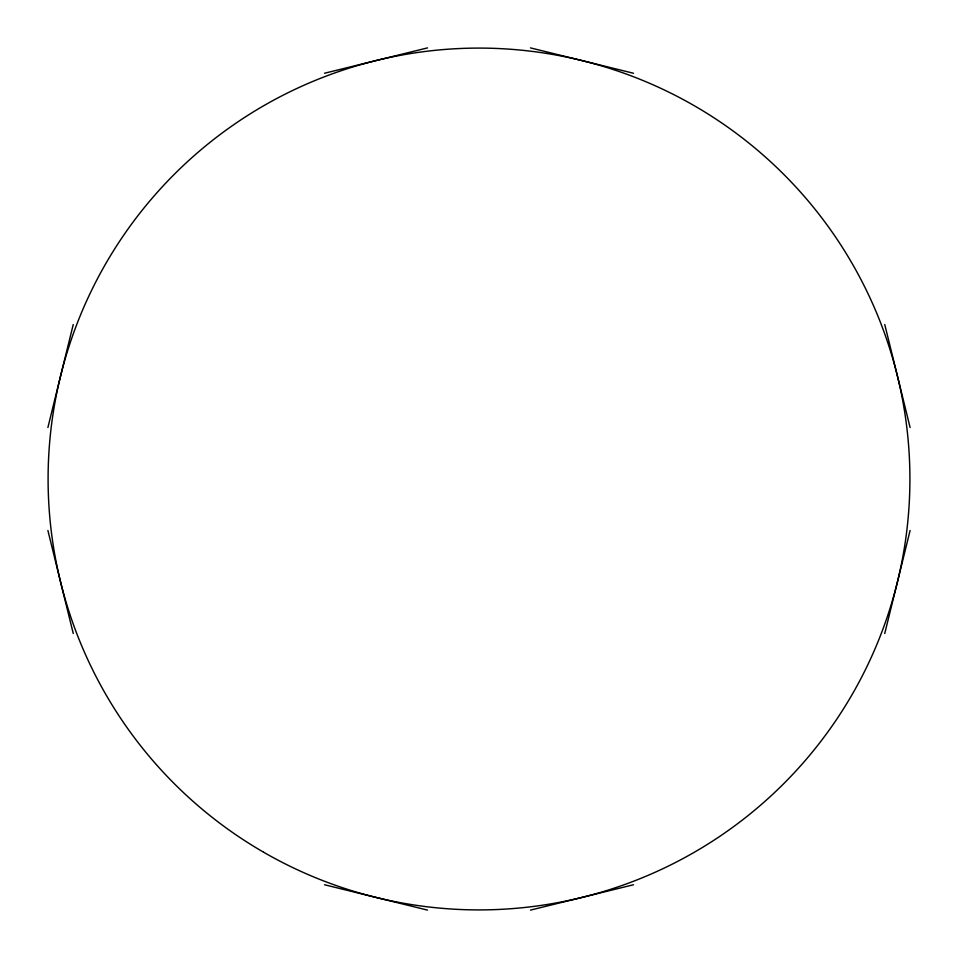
<?xml version="1.0" encoding="UTF-8"?>
<svg xmlns="http://www.w3.org/2000/svg" width="958" height="958" viewBox="0 0 958 958"><rect width="100%" height="100%" fill="white"/><g stroke="black" fill="none" stroke-linecap="round" stroke-linejoin="round"><path stroke-width="1.44" d="M47.9 427.507L73.251 324.511M884.749 633.489L910.1 530.492M324.511 73.251L427.507 47.9M530.492 910.1L633.489 884.749M530.492 47.9L633.489 73.251M324.511 884.749L427.507 910.1M884.749 324.511L910.1 427.507M47.9 530.492L73.251 633.489M263.546 852.177A430.908 430.908 0 0 0 909.908 479A430.908 430.908 0 0 0 263.546 105.823A430.908 430.908 0 0 0 263.546 852.177"/></g></svg>
